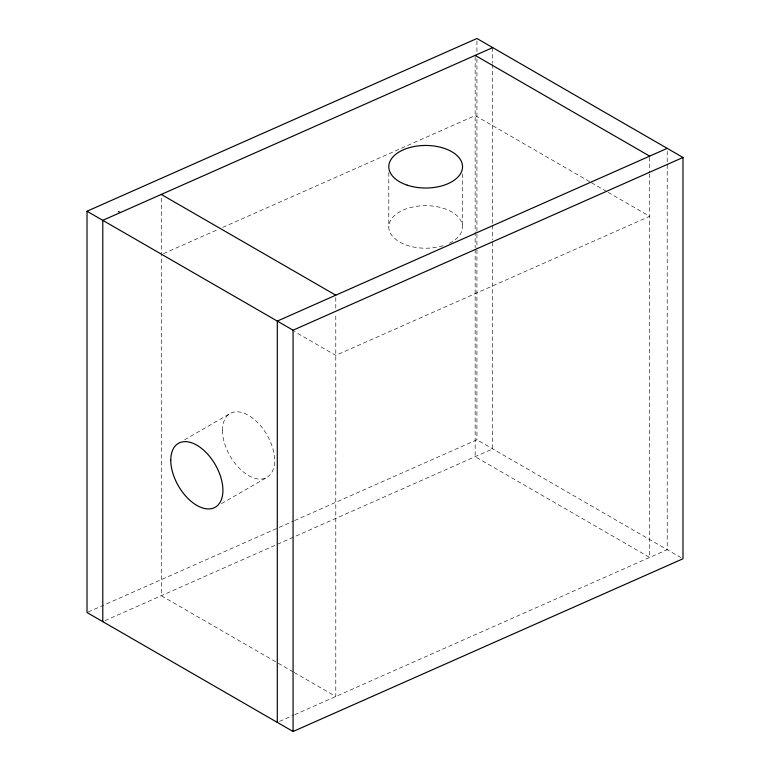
<?xml version="1.0" encoding="UTF-8"?>
<svg xmlns="http://www.w3.org/2000/svg" width="770" height="770" viewBox="0 0 770 770"><rect width="100%" height="100%" fill="white"/><g stroke="black" fill="none" stroke-linecap="round" stroke-linejoin="round"><path stroke-width="0.58" stroke-dasharray="3.85 2.89" d="M184.617 439.795L230.095 413.538M221.481 503.638L266.959 477.381M163.471 253.657L218.343 229.345M222.732 227.4L475.157 115.577L590.455 182.144M88.107 612.044L278.124 527.864M279.221 527.383L293.505 521.049M294.602 520.568L476.928 439.795L681.017 557.624M104.951 620.678L492.704 448.9L492.704 241.048M279.462 721.432L293.543 715.195M294.631 714.714L667.215 549.655L667.215 150.766M591.495 182.74L607.078 191.74M608.117 192.336L649.668 216.332L335.787 355.384L294.236 331.398M293.197 671.892L161.276 595.73L161.276 196.793M294.236 672.489L335.787 696.484L335.787 314.073M649.668 157.311L649.668 172.663M649.668 173.837L649.668 557.432L475.157 456.677L475.157 248.893M492.704 47.605L492.704 63.227M492.704 64.43L492.704 224.224M492.704 225.427L492.704 239.845M476.928 40.906L476.928 52.918M476.928 58.924L476.928 233.137M476.928 234.34L476.928 248.758M476.928 249.961L476.928 439.795M475.157 56.556L475.157 247.69M462.529 173.827L462.529 226.938M388.802 172.644L388.802 226.938M335.787 297.547L335.787 309.347M443.048 245.707A36.864 21.281 0 0 1 388.821 227.545A36.864 21.281 0 0 1 441.181 207.64A36.864 21.281 0 0 1 448.65 243.58M222.463 430.411A36.864 21.281 60 0 0 261.559 479.046A36.864 21.281 60 0 0 261.559 426.917A36.864 21.281 60 0 0 222.463 430.411"/><path stroke-width="1.16" d="M87.01 211.24L476.928 38.5L682.99 157.465L682.99 558.76L293.072 731.5L87.01 612.535L87.01 211.24L293.072 330.205L682.99 157.465M492.704 47.605L102.785 220.345L102.785 621.64M667.215 148.36L277.296 321.1L277.296 722.395M475.157 55.382L649.668 156.137M161.276 194.435L335.787 295.189M118.291 211.394L120.332 212.568M293.072 330.205L293.072 731.5M170.776 460.248A36.864 21.281 60 0 0 209.883 508.883A36.864 21.281 60 0 0 209.883 456.754A36.864 21.281 60 0 0 170.776 460.248M407.234 185.175A36.864 21.281 0 0 0 462.529 166.744A36.864 21.281 0 0 0 407.234 148.312A36.864 21.281 0 0 0 407.234 185.175"/></g></svg>
